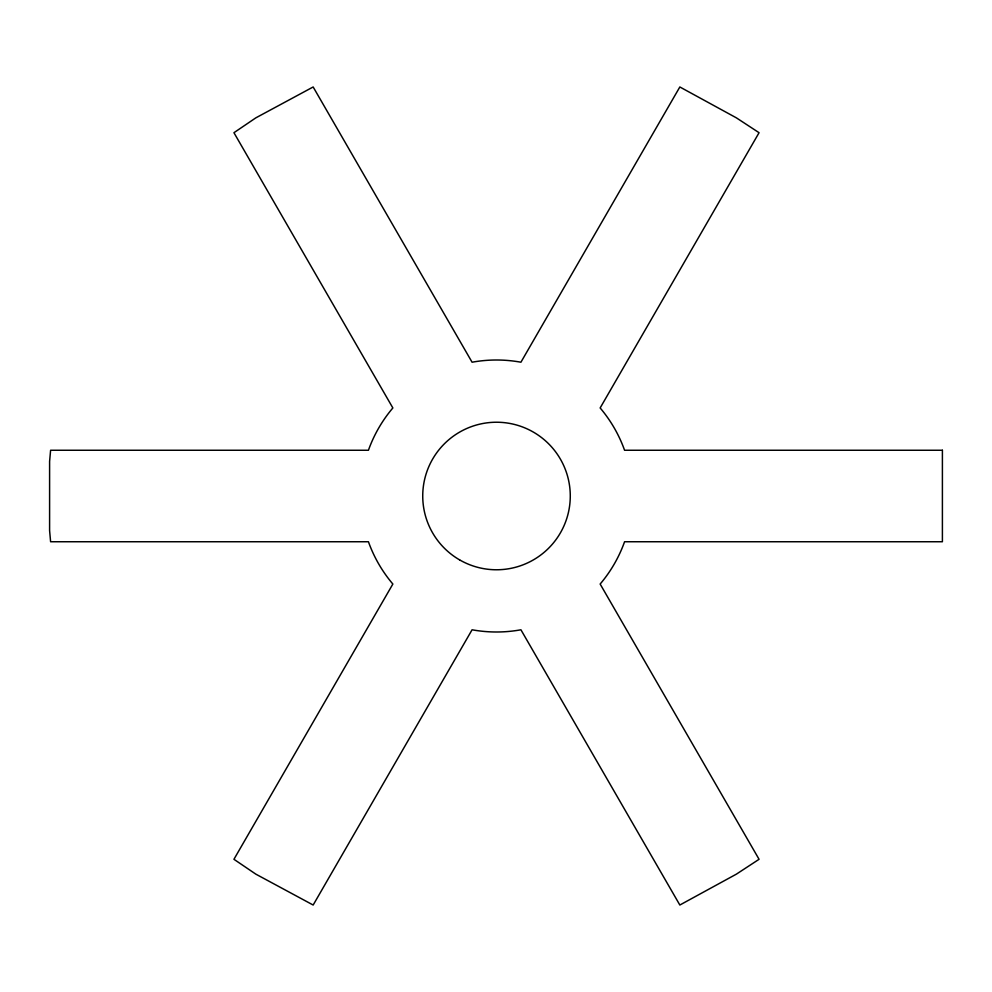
<?xml version="1.0" encoding="UTF-8"?>
<svg xmlns="http://www.w3.org/2000/svg" width="992" height="992" viewBox="0 0 992 992"><rect width="100%" height="100%" fill="white"/><g stroke="black" fill="none" stroke-linecap="round" stroke-linejoin="round"><path stroke-width="1.49" d="M942.4 450.256L942.4 541.744L624.576 541.744A135.991 135.991 0 0 1 600.148 584.04L759.066 859.295L736.399 874.138L679.842 905.026L520.924 629.784A135.991 135.991 0 0 1 472.08 629.784L313.162 905.026L255.824 874.138L233.938 859.295L392.857 584.04A135.991 135.991 0 0 1 368.429 541.744L50.604 541.744L49.6 530.584L49.6 461.416L50.604 450.256L368.429 450.256A135.991 135.991 0 0 1 392.857 407.96L233.938 132.705L255.824 117.862L313.162 86.974L472.08 362.216A135.991 135.991 0 0 1 520.924 362.216L679.842 86.974L736.399 117.862L759.066 132.705L600.148 407.96A135.991 135.991 0 0 1 624.576 450.256L942.4 450.256M459.618 559.885A73.768 73.768 0 0 0 570.276 496A73.768 73.768 0 0 0 459.618 432.115A73.768 73.768 0 0 0 459.618 559.885"/></g></svg>
